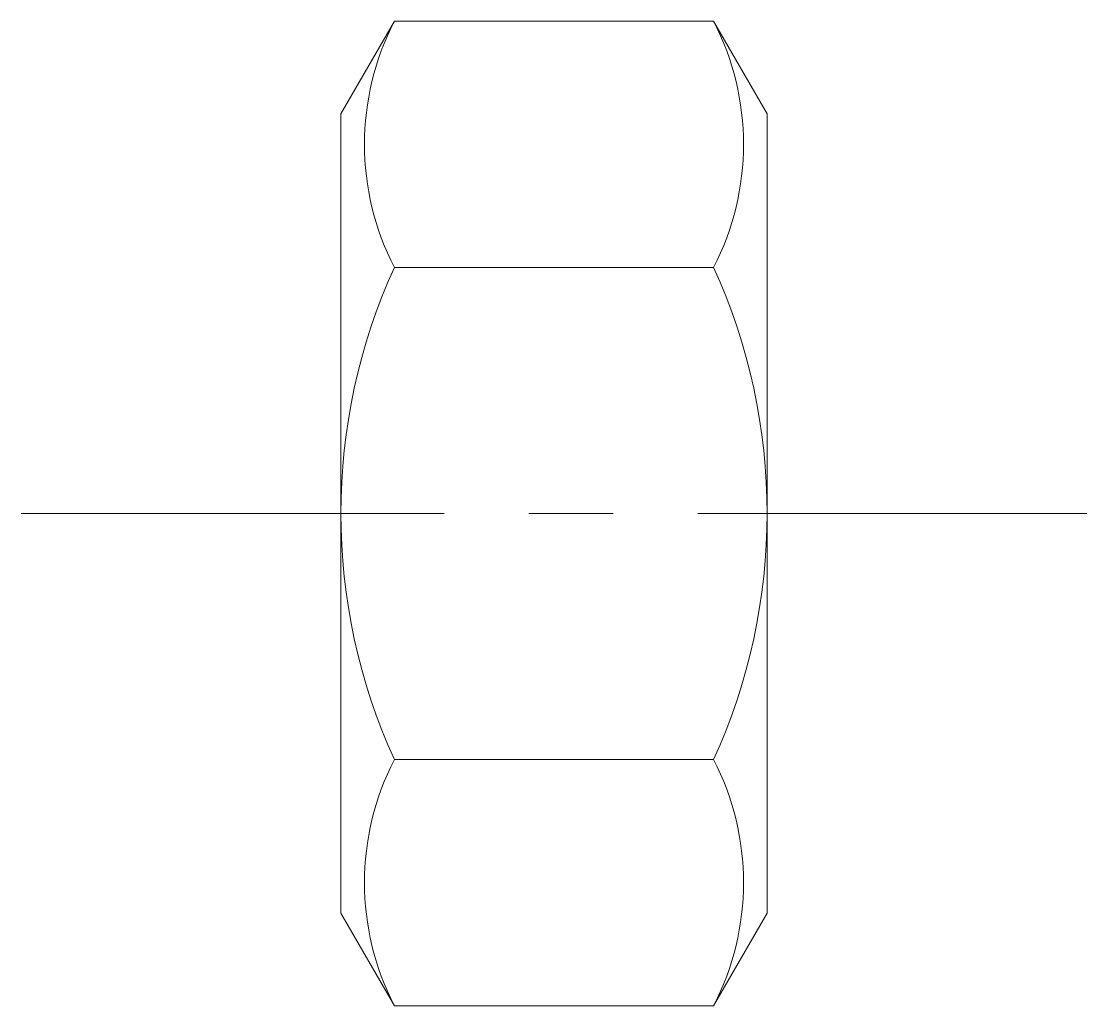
# Model space of a CAD drawing. Header units: millimetres. Extents: x -3 to 7, y -4.62 to 4.62.
import ezdxf

# ---------------------------------------------------------------- set-up
doc = ezdxf.new("R2010")
doc.units = ezdxf.units.MM
doc.header["$LTSCALE"] = 0.5
doc.linetypes.add('CENTER', pattern=[50.8, 31.75, -6.35, 6.35, -6.35])
doc.layers.get('0').update_dxf_attribs({"color": 9, "lineweight": 15})

msp = doc.modelspace()

# ---------------------------------------------------------------- linework, layer by layer
at = {"ltscale": 0.5}
for p, q in [((0.5016, 4.6188), (0, 3.75)), ((3.4984, 4.6188), (0.5016, 4.6188)), ((3.4984, 4.6188), (4, 3.75)), ((0, 3.75), (0, -3.75)), ((4, 3.75), (4, -3.75)), ((3.4984, 2.3094), (0.5016, 2.3094)), ((3.4984, -2.3094), (0.5016, -2.3094)), ((0.5016, -4.6188), (0, -3.75)), ((3.4984, -4.6188), (4, -3.75)), ((3.4984, -4.6188), (0.5016, -4.6188))]:
    msp.add_line(p, q, dxfattribs=at)
at = {"color": 1, "linetype": 'CENTER', "ltscale": 0.25}
msp.add_line((-3, 0), (7, 0), dxfattribs=at)
at = {"ltscale": 0.5}
for centre, radius, start, end in [((2.742, 3.4641), 2.5205, 152.73373, 207.26627), ((1.258, 3.4641), 2.5205, 332.73373, 27.26627), ((5.5671, 0), 5.5671, 155.49133, 204.50867), ((-1.5671, 0), 5.5671, 335.49133, 24.50867), ((2.742, -3.4641), 2.5205, 152.73373, 207.26627), ((1.258, -3.4641), 2.5205, 332.73373, 27.26627)]:
    msp.add_arc(centre, radius, start, end, dxfattribs=at)

doc.saveas('drawing.dxf')
